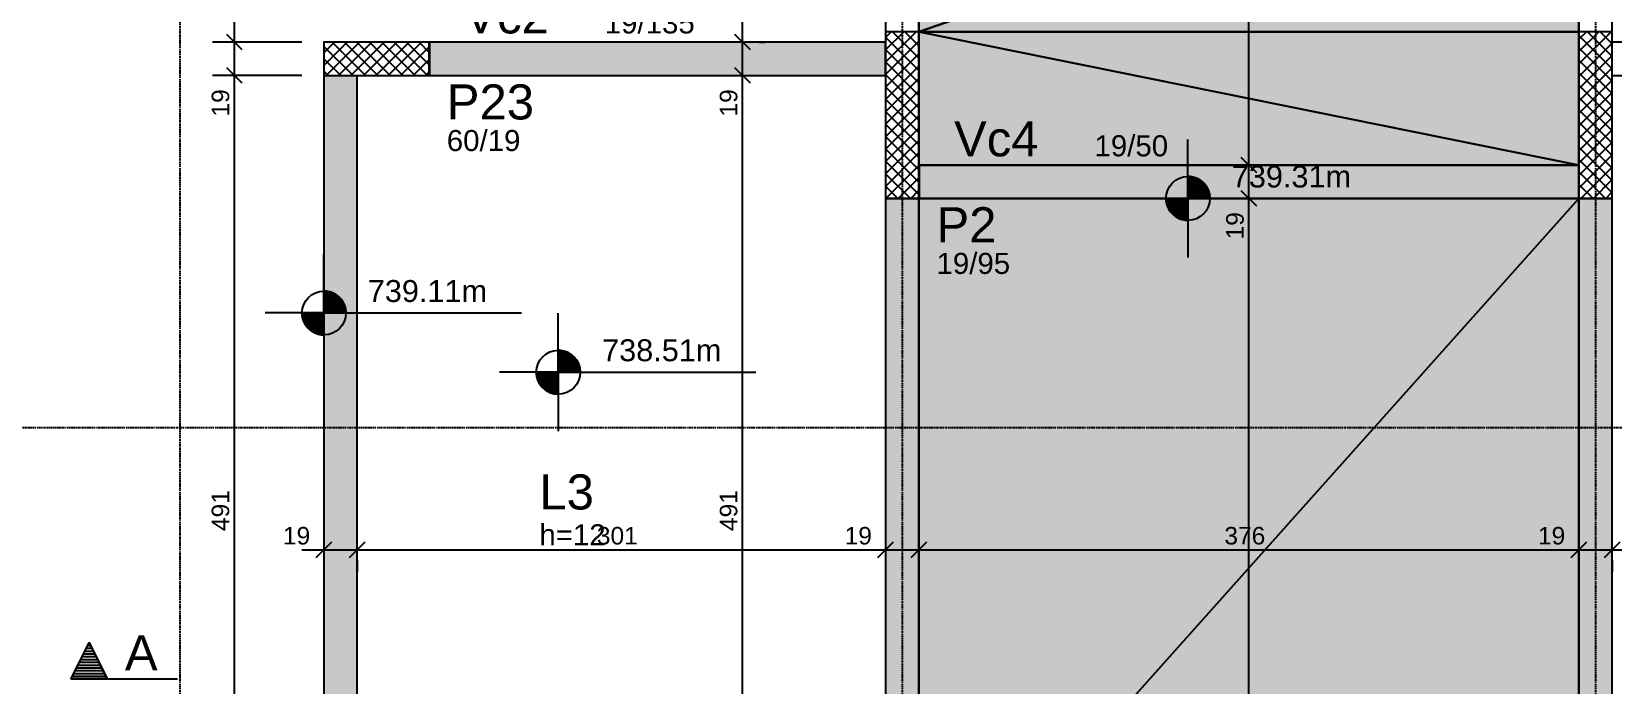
# Model space of a CAD drawing. Extents: x 37185 to 43130, y -8131 to -3926.
# Drawn here: x 37977 to 38878, y -5789 to -5417 of the extents above; entities that cross this region are included whole.
import ezdxf

# ---------------------------------------------------------------- set-up
doc = ezdxf.new("R2010")
doc.units = 0
doc.header["$MEASUREMENT"] = 0
doc.linetypes.add('ESTILO_TQS_0001', pattern=[1, 0.7, -0.3])
doc.linetypes.add('ESTILO_TQS_0004', pattern=[1.12, 0.5, -0.2, 0.01, -0.2, 0.01, -0.2])
for name, color, linetype in [('37', 4, 'CONTINUOUS'), ('40', 240, 'CONTINUOUS'), ('42', 3, 'CONTINUOUS'), ('43', 3, 'CONTINUOUS'), ('44', 3, 'CONTINUOUS'), ('45', 2, 'CONTINUOUS'), ('46', 2, 'CONTINUOUS'), ('47', 2, 'CONTINUOUS'), ('55', 12, 'CONTINUOUS'), ('56', 51, 'CONTINUOUS'), ('57', 71, 'CONTINUOUS'), ('58', 141, 'CONTINUOUS'), ('68', 4, 'CONTINUOUS'), ('70', 160, 'CONTINUOUS'), ('75', 9, 'CONTINUOUS'), ('79', 12, 'CONTINUOUS'), ('82', 252, 'CONTINUOUS')]:
    doc.layers.add(name, color=color, linetype=linetype)
doc.styles.add('TQS_ARIAL', font='arial.ttf')

msp = doc.modelspace()

# ---------------------------------------------------------------- linework, layer by layer
at = {"layer": '37', "linetype": 'Continuous'}
for points in [[(38463.48, -5286.79), (38463.48, -5416.79)], [(38482.48, -5416.79), (38482.48, -5286.79)], [(38858.48, -5286.79), (38858.48, -5416.79)], [(38877.48, -5416.79), (38877.48, -5286.79)], [(38463.48, -5422.79), (38203.48, -5422.79)], [(39137.48, -5422.79), (38877.48, -5422.79)], [(38143.48, -5441.79), (38143.48, -5932.79)], [(38203.48, -5441.79), (38463.48, -5441.79)], [(38877.48, -5441.79), (39137.48, -5441.79)], [(38858.48, -5492.79), (38482.48, -5492.79)], [(38482.48, -5942.29), (38482.48, -5511.79)], [(38482.48, -5511.79), (38858.48, -5511.79)], [(38858.48, -5511.79), (38858.48, -5942.29)]]:
    msp.add_lwpolyline(points, dxfattribs=at)
at = {"layer": '40', "linetype": 'Continuous'}
for p, q in [((38463.48, -5434.18), (38480.87, -5416.79)), ((38463.48, -5427.11), (38473.8, -5416.79)), ((38463.48, -5420.04), (38466.73, -5416.79)), ((38463.48, -5419.9), (38482.48, -5438.9)), ((38467.44, -5416.79), (38482.48, -5431.83)), ((38474.51, -5416.79), (38482.48, -5424.76)), ((38481.58, -5416.79), (38482.48, -5417.68)), ((38858.48, -5435.16), (38876.85, -5416.79)), ((38858.48, -5428.09), (38869.78, -5416.79)), ((38858.48, -5421.02), (38862.71, -5416.79)), ((38858.48, -5418.92), (38877.48, -5437.92)), ((38863.42, -5416.79), (38877.48, -5430.85)), ((38870.49, -5416.79), (38877.48, -5423.78)), ((38143.48, -5435.98), (38156.67, -5422.79)), ((38143.48, -5428.91), (38149.6, -5422.79)), ((38143.48, -5425.17), (38160.1, -5441.79)), ((38144.74, -5441.79), (38163.74, -5422.79)), ((38148.17, -5422.79), (38167.17, -5441.79)), ((38151.81, -5441.79), (38170.81, -5422.79)), ((38155.24, -5422.79), (38174.24, -5441.79)), ((38158.89, -5441.79), (38177.89, -5422.79)), ((38162.31, -5422.79), (38181.31, -5441.79)), ((38165.96, -5441.79), (38184.96, -5422.79)), ((38169.38, -5422.79), (38188.38, -5441.79)), ((38173.03, -5441.79), (38192.03, -5422.79)), ((38176.45, -5422.79), (38195.45, -5441.79)), ((38180.1, -5441.79), (38199.1, -5422.79)), ((38183.52, -5422.79), (38202.52, -5441.79)), ((38187.17, -5441.79), (38203.48, -5425.48)), ((38190.59, -5422.79), (38203.48, -5435.67)), ((38197.66, -5422.79), (38203.48, -5428.6)), ((38463.48, -5441.25), (38482.48, -5422.25)), ((38463.48, -5426.97), (38482.48, -5445.97)), ((38463.48, -5448.32), (38482.48, -5429.32)), ((38858.48, -5442.23), (38877.48, -5423.23)), ((38858.48, -5425.99), (38877.48, -5444.99)), ((38858.48, -5449.3), (38877.48, -5430.3)), ((38143.48, -5432.24), (38153.03, -5441.79)), ((38143.48, -5439.31), (38145.95, -5441.79)), ((38194.24, -5441.79), (38203.48, -5432.55)), ((38463.48, -5434.04), (38482.48, -5453.04)), ((38463.48, -5455.39), (38482.48, -5436.39)), ((38858.48, -5433.06), (38877.48, -5452.06)), ((38858.48, -5456.37), (38877.48, -5437.37)), ((38201.31, -5441.79), (38203.48, -5439.62)), ((38463.48, -5441.11), (38482.48, -5460.11)), ((38463.48, -5462.46), (38482.48, -5443.46)), ((38463.48, -5448.18), (38482.48, -5467.18)), ((38858.48, -5440.13), (38877.48, -5459.13)), ((38858.48, -5463.44), (38877.48, -5444.44)), ((38858.48, -5447.2), (38877.48, -5466.2)), ((38463.48, -5469.53), (38482.48, -5450.53)), ((38463.48, -5455.25), (38482.48, -5474.25)), ((38858.48, -5470.51), (38877.48, -5451.51)), ((38858.48, -5454.27), (38877.48, -5473.27)), ((38463.48, -5476.61), (38482.48, -5457.61)), ((38463.48, -5462.32), (38482.48, -5481.32)), ((38463.48, -5483.68), (38482.48, -5464.68)), ((38858.48, -5477.59), (38877.48, -5458.59)), ((38858.48, -5461.34), (38877.48, -5480.34)), ((38858.48, -5484.66), (38877.48, -5465.66)), ((38463.48, -5469.39), (38482.48, -5488.39)), ((38463.48, -5490.75), (38482.48, -5471.75)), ((38858.48, -5468.41), (38877.48, -5487.41)), ((38858.48, -5491.73), (38877.48, -5472.73)), ((38463.48, -5476.47), (38482.48, -5495.47)), ((38463.48, -5497.82), (38482.48, -5478.82)), ((38463.48, -5483.54), (38482.48, -5502.54)), ((38858.48, -5475.49), (38877.48, -5494.49)), ((38858.48, -5498.8), (38877.48, -5479.8)), ((38858.48, -5482.56), (38877.48, -5501.56)), ((38463.48, -5504.89), (38482.48, -5485.89)), ((38463.48, -5490.61), (38482.48, -5509.61)), ((38463.65, -5511.79), (38482.48, -5492.96)), ((38858.48, -5505.87), (38877.48, -5486.87)), ((38858.48, -5489.63), (38877.48, -5508.63)), ((38463.48, -5497.68), (38477.58, -5511.79)), ((38470.72, -5511.79), (38482.48, -5500.03)), ((38858.48, -5496.7), (38873.56, -5511.79)), ((38859.63, -5511.79), (38877.48, -5493.94)), ((38866.7, -5511.79), (38877.48, -5501.01)), ((38463.48, -5504.75), (38470.51, -5511.79)), ((38477.79, -5511.79), (38482.48, -5507.1)), ((38858.48, -5503.77), (38866.49, -5511.79)), ((38858.48, -5510.84), (38859.42, -5511.79)), ((38873.77, -5511.79), (38877.48, -5508.08))]:
    msp.add_line(p, q, dxfattribs=at)
for points in [[(38463.48, -5511.79), (38482.48, -5511.79), (38482.48, -5416.79), (38463.48, -5416.79), (38463.48, -5511.79)], [(38858.48, -5511.79), (38877.48, -5511.79), (38877.48, -5416.79), (38858.48, -5416.79), (38858.48, -5511.79)], [(38143.48, -5441.79), (38203.48, -5441.79), (38203.48, -5422.79), (38143.48, -5422.79), (38143.48, -5441.79)]]:
    msp.add_lwpolyline(points, dxfattribs=at)
at = {"layer": '55', "linetype": 'Continuous'}
for p, q in [((38635.71, -5511.79), (38635.71, -5478.23)), ((38635.71, -5499.29), (38635.71, -5524.29)), ((38635.71, -5499.89), (38639.54, -5499.89)), ((38635.71, -5500.69), (38641.44, -5500.69)), ((38635.71, -5501.48), (38642.77, -5501.48)), ((38635.71, -5502.27), (38643.82, -5502.27)), ((38635.71, -5503.06), (38644.66, -5503.06)), ((38635.71, -5503.86), (38645.36, -5503.86)), ((38635.71, -5504.65), (38645.97, -5504.65)), ((38635.71, -5505.44), (38646.48, -5505.44)), ((38635.71, -5506.24), (38646.91, -5506.24)), ((38635.71, -5507.03), (38647.27, -5507.03)), ((38635.71, -5507.82), (38647.56, -5507.82)), ((38635.71, -5508.61), (38647.8, -5508.61)), ((38635.71, -5509.41), (38647.98, -5509.41)), ((38635.71, -5510.2), (38648.11, -5510.2)), ((38635.71, -5510.99), (38648.18, -5510.99)), ((38635.71, -5511.79), (38602.15, -5511.79)), ((38623.21, -5511.79), (38648.21, -5511.79)), ((38635.71, -5512.58), (38623.21, -5512.58)), ((38635.71, -5513.37), (38623.31, -5513.37)), ((38635.71, -5514.16), (38623.44, -5514.16)), ((38635.71, -5514.96), (38623.62, -5514.96)), ((38635.71, -5515.75), (38623.85, -5515.75)), ((38635.71, -5516.54), (38624.15, -5516.54)), ((38635.71, -5517.34), (38624.51, -5517.34)), ((38635.71, -5518.13), (38624.94, -5518.13)), ((38635.71, -5518.92), (38625.45, -5518.92)), ((38635.71, -5519.71), (38626.05, -5519.71)), ((38635.71, -5520.51), (38626.75, -5520.51)), ((38635.71, -5511.79), (38748.21, -5511.79)), ((38635.71, -5511.79), (38635.71, -5545.34)), ((38635.71, -5521.3), (38627.6, -5521.3)), ((38635.71, -5522.09), (38628.64, -5522.09)), ((38635.71, -5522.89), (38629.96, -5522.89)), ((38635.71, -5523.68), (38631.86, -5523.68)), ((38143.48, -5577.04), (38143.48, -5543.48)), ((38143.48, -5564.54), (38143.48, -5589.54)), ((38143.48, -5565.14), (38147.31, -5565.14)), ((38143.48, -5565.94), (38149.21, -5565.94)), ((38143.48, -5566.73), (38150.54, -5566.73)), ((38143.48, -5567.52), (38151.58, -5567.52)), ((38143.48, -5568.32), (38152.43, -5568.32)), ((38143.48, -5569.11), (38153.13, -5569.11)), ((38143.48, -5569.9), (38153.74, -5569.9)), ((38143.48, -5570.69), (38154.25, -5570.69)), ((38143.48, -5571.49), (38154.68, -5571.49)), ((38143.48, -5572.28), (38155.04, -5572.28)), ((38143.48, -5573.07), (38155.33, -5573.07)), ((38143.48, -5573.87), (38155.57, -5573.87)), ((38143.48, -5577.04), (38109.92, -5577.04)), ((38130.98, -5577.04), (38155.98, -5577.04)), ((38143.48, -5577.83), (38130.98, -5577.83)), ((38143.48, -5578.62), (38131.08, -5578.62)), ((38143.48, -5579.42), (38131.21, -5579.42)), ((38143.48, -5580.21), (38131.39, -5580.21)), ((38143.48, -5581), (38131.62, -5581)), ((38143.48, -5581.79), (38131.92, -5581.79)), ((38143.48, -5582.59), (38132.28, -5582.59)), ((38143.48, -5583.38), (38132.71, -5583.38)), ((38143.48, -5574.66), (38155.75, -5574.66)), ((38143.48, -5575.45), (38155.88, -5575.45)), ((38143.48, -5576.24), (38155.95, -5576.24)), ((38143.48, -5577.04), (38255.98, -5577.04)), ((38143.48, -5577.04), (38143.48, -5610.6)), ((38276.97, -5610.78), (38276.97, -5577.22)), ((38143.48, -5584.17), (38133.21, -5584.17)), ((38143.48, -5584.97), (38133.81, -5584.97)), ((38143.48, -5585.76), (38134.52, -5585.76)), ((38143.48, -5586.55), (38135.37, -5586.55)), ((38143.48, -5587.34), (38136.4, -5587.34)), ((38143.48, -5588.14), (38137.73, -5588.14)), ((38143.48, -5588.93), (38139.63, -5588.93)), ((38276.97, -5598.28), (38276.97, -5623.28)), ((38276.97, -5598.89), (38280.81, -5598.89)), ((38276.97, -5599.68), (38282.71, -5599.68)), ((38276.97, -5600.47), (38284.04, -5600.47)), ((38276.97, -5601.27), (38285.08, -5601.27)), ((38276.97, -5602.06), (38285.92, -5602.06)), ((38276.97, -5602.85), (38286.63, -5602.85)), ((38276.97, -5603.65), (38287.24, -5603.65)), ((38276.97, -5604.44), (38287.75, -5604.44)), ((38276.97, -5605.23), (38288.18, -5605.23)), ((38276.97, -5606.02), (38288.53, -5606.02)), ((38276.97, -5606.82), (38288.83, -5606.82)), ((38276.97, -5607.61), (38289.07, -5607.61)), ((38276.97, -5608.4), (38289.25, -5608.4)), ((38276.97, -5609.2), (38289.37, -5609.2)), ((38276.97, -5609.99), (38289.45, -5609.99)), ((38276.97, -5610.78), (38243.42, -5610.78)), ((38264.47, -5610.78), (38289.47, -5610.78)), ((38276.97, -5611.57), (38264.47, -5611.57)), ((38276.97, -5612.37), (38264.58, -5612.37)), ((38276.97, -5613.16), (38264.7, -5613.16)), ((38276.97, -5613.95), (38264.88, -5613.95)), ((38276.97, -5614.74), (38265.12, -5614.74)), ((38276.97, -5615.54), (38265.42, -5615.54)), ((38276.97, -5616.33), (38265.77, -5616.33)), ((38276.97, -5617.12), (38266.2, -5617.12)), ((38276.97, -5617.92), (38266.71, -5617.92)), ((38276.97, -5618.71), (38267.31, -5618.71)), ((38276.97, -5619.5), (38268.02, -5619.5)), ((38276.97, -5610.78), (38389.47, -5610.78)), ((38276.97, -5610.78), (38276.97, -5644.34)), ((38276.97, -5620.29), (38268.87, -5620.29)), ((38276.97, -5621.09), (38269.9, -5621.09)), ((38276.97, -5621.88), (38271.23, -5621.88)), ((38276.97, -5622.67), (38273.13, -5622.67))]:
    msp.add_line(p, q, dxfattribs=at)
for centre in [(38635.71, -5511.79), (38143.48, -5577.04), (38276.97, -5610.78)]:
    msp.add_circle(centre, 12.5, dxfattribs=at)
at = {"layer": '56', "linetype": 'Continuous'}
for points in [[(38482.48, -5942.29), (38482.48, -5511.89), (38463.48, -5511.89), (38463.48, -5942.29), (38482.48, -5942.29)], [(38877.48, -5942.29), (38877.48, -5511.89), (38858.48, -5511.89), (38858.48, -5942.29), (38877.48, -5942.29)]]:
    msp.add_lwpolyline(points, dxfattribs=at)
for points in [[(38482.48, -5942.29), (38482.48, -5511.89), (38463.48, -5511.89)], [(38482.48, -5942.29), (38463.48, -5511.89), (38463.48, -5942.29)], [(38877.48, -5942.29), (38877.48, -5511.89), (38858.48, -5511.89)], [(38877.48, -5942.29), (38858.48, -5511.89), (38858.48, -5942.29)]]:
    msp.add_solid(points, dxfattribs=at)
at = {"layer": '57', "linetype": 'Continuous'}
for points in [[(38482.48, -5416.79), (38858.48, -5416.79), (38858.48, -5286.79), (38482.48, -5416.79)], [(38482.48, -5416.79), (38858.48, -5286.79), (38482.48, -5286.79), (38482.48, -5416.79)], [(38482.48, -5416.79), (38482.48, -5492.79), (38858.48, -5492.79), (38482.48, -5416.79)], [(38482.48, -5416.79), (38858.48, -5492.79), (38858.48, -5416.79), (38482.48, -5416.79)], [(38482.58, -5492.79), (38482.58, -5511.79), (38858.38, -5511.79), (38858.38, -5492.79), (38482.58, -5492.79)], [(38858.48, -5511.79), (38482.48, -5932.79), (38858.48, -6166.78), (38858.48, -5511.79)], [(38482.48, -5932.79), (38858.48, -5511.79), (38482.48, -5511.79), (38482.48, -5932.79)], [(38858.48, -5942.29), (38858.48, -5511.79), (38858.48, -6046.78), (38858.48, -5942.29)], [(38858.48, -6046.78), (38858.48, -5511.79), (38858.48, -6166.78), (38858.48, -6046.78)], [(38858.48, -5932.79), (38858.48, -5511.79), (38858.48, -5942.29), (38858.48, -5932.79)]]:
    msp.add_lwpolyline(points, dxfattribs=at)
for points in [[(38482.48, -5416.79), (38858.48, -5416.79), (38858.48, -5286.79)], [(38482.48, -5416.79), (38858.48, -5286.79), (38482.48, -5416.79)], [(38482.48, -5416.79), (38858.48, -5286.79), (38482.48, -5286.79)], [(38482.48, -5416.79), (38482.48, -5286.79), (38482.48, -5416.79)], [(38482.48, -5416.79), (38482.48, -5492.79), (38858.48, -5492.79)], [(38482.48, -5416.79), (38858.48, -5492.79), (38482.48, -5416.79)], [(38482.48, -5416.79), (38858.48, -5492.79), (38858.48, -5416.79)], [(38482.48, -5416.79), (38858.48, -5416.79), (38482.48, -5416.79)], [(38482.58, -5492.79), (38482.58, -5511.79), (38858.38, -5511.79)], [(38482.58, -5492.79), (38858.38, -5511.79), (38858.38, -5492.79)], [(38482.58, -5492.79), (38858.38, -5492.79), (38482.58, -5492.79)], [(38858.48, -5511.79), (38482.48, -5932.79), (38858.48, -6166.78)], [(38482.48, -5932.79), (38858.48, -5511.79), (38482.48, -5511.79)], [(38482.48, -5932.79), (38482.48, -5511.79), (38482.48, -5932.79)], [(38858.48, -5942.29), (38858.48, -5511.79), (38858.48, -6046.78)], [(38858.48, -6046.78), (38858.48, -5511.79), (38858.48, -6166.78)], [(38858.48, -5511.79), (38858.48, -6166.78), (38858.48, -5511.79)], [(38858.48, -5932.79), (38858.48, -5511.79), (38858.48, -5942.29)]]:
    msp.add_solid(points, dxfattribs=at)
at = {"layer": '58', "linetype": 'Continuous'}
for points in [[(38203.58, -5422.79), (38203.58, -5441.79), (38463.38, -5441.79), (38463.38, -5422.79), (38203.58, -5422.79)], [(38143.48, -5932.69), (38162.48, -5932.69), (38162.48, -5441.89), (38143.48, -5441.89), (38143.48, -5932.69)]]:
    msp.add_lwpolyline(points, dxfattribs=at)
for points in [[(38203.58, -5422.79), (38203.58, -5441.79), (38463.38, -5441.79)], [(38203.58, -5422.79), (38463.38, -5441.79), (38463.38, -5422.79)], [(38203.58, -5422.79), (38463.38, -5422.79), (38203.58, -5422.79)], [(38143.48, -5932.69), (38162.48, -5932.69), (38162.48, -5441.89)], [(38143.48, -5932.69), (38162.48, -5441.89), (38143.48, -5441.89)], [(38143.48, -5932.69), (38143.48, -5441.89), (38143.48, -5932.69)]]:
    msp.add_solid(points, dxfattribs=at)
at = {"layer": '68', "linetype": 'ESTILO_TQS_0001'}
for points in [[(38162.48, -5932.79), (38162.48, -5441.79)], [(38463.48, -5511.79), (38463.48, -5932.79)], [(38877.48, -5932.79), (38877.48, -5511.79)]]:
    msp.add_lwpolyline(points, dxfattribs=at)
at = {"layer": '70', "linetype": 'ESTILO_TQS_0004'}
for p, q in [((38061.48, -4973.25), (38061.48, -6372.63)), ((38472.98, -4973.25), (38472.98, -6372.63)), ((38867.98, -4973.25), (38867.98, -6372.63)), ((37670.74, -5642.29), (39419.52, -5642.29))]:
    msp.add_line(p, q, dxfattribs=at)
at = {"layer": '75', "linetype": 'Continuous'}
for p, q in [((38670.48, -5505.29), (38670.48, -5274.29)), ((38092.54, -5454.29), (38092.54, -5410.29)), ((38382.01, -5454.29), (38382.01, -5410.29)), ((38096.96, -5427.2), (38088.12, -5418.37)), ((38386.43, -5427.2), (38377.59, -5418.37)), ((38130.98, -5422.79), (38080.04, -5422.79)), ((38092.54, -5945.29), (38092.54, -5429.29)), ((38143.48, -5422.79), (38143.48, -5422.79)), ((38143.48, -5422.79), (38143.48, -5422.79)), ((38203.48, -5422.79), (38203.48, -5422.79)), ((38203.48, -5422.79), (38203.48, -5422.79)), ((38379.06, -5422.79), (38379.06, -5422.79)), ((38382.01, -5945.29), (38382.01, -5429.29)), ((38391.56, -5422.79), (38394.51, -5422.79)), ((38463.48, -5422.79), (38463.48, -5422.79)), ((38877.48, -5422.79), (38877.48, -5422.79)), ((38096.96, -5446.2), (38088.12, -5437.37)), ((38096.96, -5446.2), (38088.12, -5437.37)), ((38386.43, -5446.2), (38377.59, -5437.37)), ((38386.43, -5446.2), (38377.59, -5437.37)), ((38130.98, -5441.79), (38080.04, -5441.79)), ((38130.98, -5441.79), (38080.04, -5441.79)), ((38143.48, -5441.79), (38143.48, -5441.79)), ((38143.48, -5441.79), (38143.48, -5441.79)), ((38379.06, -5441.79), (38379.06, -5441.79)), ((38379.06, -5441.79), (38379.06, -5441.79)), ((38391.56, -5441.79), (38394.51, -5441.79)), ((38391.56, -5441.79), (38394.51, -5441.79)), ((38670.48, -5524.29), (38670.48, -5480.29)), ((38674.9, -5497.2), (38666.06, -5488.37)), ((38674.9, -5497.2), (38666.06, -5488.37)), ((38670.48, -5492.79), (38670.48, -5492.79)), ((38670.48, -5492.79), (38670.48, -5492.79)), ((38670.48, -6180.29), (38670.48, -5499.29)), ((38674.9, -5516.2), (38666.06, -5507.37)), ((38674.9, -5516.2), (38666.06, -5507.37)), ((38670.48, -5511.79), (38670.48, -5511.79)), ((38670.48, -5511.79), (38670.48, -5511.79)), ((38139.06, -5716.35), (38147.9, -5707.51)), ((38143.48, -5705.61), (38143.48, -5705.61)), ((38158.06, -5716.35), (38166.9, -5707.51)), ((38158.06, -5716.35), (38166.9, -5707.51)), ((38162.48, -5705.61), (38162.48, -5705.61)), ((38162.48, -5705.61), (38162.48, -5705.61)), ((38459.06, -5716.35), (38467.9, -5707.51)), ((38459.06, -5716.35), (38467.9, -5707.51)), ((38463.48, -5705.61), (38463.48, -5705.61)), ((38463.48, -5705.61), (38463.48, -5705.61)), ((38478.06, -5716.35), (38486.9, -5707.51)), ((38478.06, -5716.35), (38486.9, -5707.51)), ((38482.48, -5705.61), (38482.48, -5705.61)), ((38482.48, -5705.61), (38482.48, -5705.61)), ((38854.06, -5716.35), (38862.9, -5707.51)), ((38854.06, -5716.35), (38862.9, -5707.51)), ((38858.48, -5705.61), (38858.48, -5705.61)), ((38858.48, -5705.61), (38858.48, -5705.61)), ((38873.06, -5716.35), (38881.9, -5707.51)), ((38873.06, -5716.35), (38881.9, -5707.51)), ((38877.48, -5705.61), (38877.48, -5705.61)), ((38877.48, -5705.61), (38877.48, -5705.61)), ((38130.98, -5711.93), (38174.98, -5711.93)), ((38143.48, -5718.11), (38143.48, -5724.43)), ((38149.98, -5711.93), (38475.98, -5711.93)), ((38162.48, -5718.11), (38162.48, -5724.43)), ((38162.48, -5718.11), (38162.48, -5724.43)), ((38450.98, -5711.93), (38494.98, -5711.93)), ((38463.48, -5718.11), (38463.48, -5724.43)), ((38463.48, -5718.11), (38463.48, -5724.43)), ((38469.98, -5711.93), (38870.98, -5711.93)), ((38482.48, -5718.11), (38482.48, -5724.43)), ((38482.48, -5718.11), (38482.48, -5724.43)), ((38845.98, -5711.93), (38889.98, -5711.93)), ((38858.48, -5718.11), (38858.48, -5724.43)), ((38858.48, -5718.11), (38858.48, -5724.43)), ((38864.98, -5711.93), (39190.98, -5711.93)), ((38877.48, -5718.11), (38877.48, -5724.43)), ((38877.48, -5718.11), (38877.48, -5724.43)), ((37999.3, -5785.6), (38009.67, -5764.86)), ((37999.44, -5785.51), (38009.67, -5765.05)), ((38006.58, -5771.24), (38012.77, -5771.24)), ((38007.38, -5769.64), (38011.97, -5769.64)), ((38008.18, -5768.05), (38011.17, -5768.05)), ((38008.97, -5766.45), (38010.37, -5766.45)), ((38009.67, -5764.86), (38020, -5785.51)), ((38009.67, -5765.05), (38019.9, -5785.51)), ((38001.79, -5780.81), (38017.55, -5780.81)), ((38002.59, -5779.22), (38016.76, -5779.22)), ((38003.39, -5777.62), (38015.96, -5777.62)), ((38004.19, -5776.02), (38015.16, -5776.02)), ((38004.98, -5774.44), (38014.36, -5774.43)), ((38005.78, -5772.83), (38013.57, -5772.83)), ((38060.1, -5785.6), (37999.3, -5785.6)), ((37999.44, -5785.51), (38060.1, -5785.51)), ((38000.2, -5784), (38019.15, -5784)), ((38001, -5782.41), (38018.35, -5782.41))]:
    msp.add_line(p, q, dxfattribs=at)
at = {"layer": '79', "linetype": 'Continuous'}
for points in [[(38635.71, -5499.29), (38635.71, -5511.79), (38648.21, -5511.79), (38648.2, -5511.33), (38648.15, -5510.54), (38648.04, -5509.75), (38647.88, -5508.93), (38647.68, -5508.19), (38647.4, -5507.37), (38647.07, -5506.57), (38646.69, -5505.81), (38646.22, -5505.01), (38645.64, -5504.19), (38644.94, -5503.35), (38644.35, -5502.75), (38643.55, -5502.05), (38643.01, -5501.64), (38642.43, -5501.24), (38641.72, -5500.83), (38641.02, -5500.47), (38639.93, -5500.02), (38638.95, -5499.71), (38638.15, -5499.53), (38637.19, -5499.37), (38636.41, -5499.3), (38635.71, -5499.29)], [(38635.71, -5524.29), (38635.71, -5511.79), (38623.21, -5511.79), (38623.22, -5512.24), (38623.27, -5513.03), (38623.38, -5513.82), (38623.54, -5514.64), (38623.74, -5515.38), (38624.01, -5516.2), (38624.35, -5517), (38624.73, -5517.76), (38625.2, -5518.56), (38625.78, -5519.38), (38626.48, -5520.22), (38627.07, -5520.82), (38627.86, -5521.52), (38628.41, -5521.93), (38628.99, -5522.33), (38629.7, -5522.74), (38630.4, -5523.1), (38631.48, -5523.55), (38632.47, -5523.86), (38633.26, -5524.04), (38634.23, -5524.2), (38635.01, -5524.27), (38635.71, -5524.29)], [(38143.48, -5564.54), (38143.48, -5577.04), (38155.98, -5577.04), (38155.97, -5576.58), (38155.92, -5575.79), (38155.81, -5575), (38155.65, -5574.18), (38155.45, -5573.45), (38155.17, -5572.62), (38154.84, -5571.82), (38154.46, -5571.06), (38153.98, -5570.26), (38153.41, -5569.44), (38152.71, -5568.61), (38152.11, -5568), (38151.32, -5567.31), (38150.78, -5566.89), (38150.2, -5566.5), (38149.49, -5566.08), (38148.78, -5565.72), (38147.7, -5565.27), (38146.71, -5564.96), (38145.92, -5564.78), (38144.96, -5564.62), (38144.18, -5564.56), (38143.48, -5564.54)], [(38143.48, -5589.54), (38143.48, -5577.04), (38130.98, -5577.04), (38130.99, -5577.49), (38131.04, -5578.28), (38131.14, -5579.07), (38131.31, -5579.89), (38131.5, -5580.63), (38131.78, -5581.45), (38132.12, -5582.25), (38132.5, -5583.01), (38132.97, -5583.81), (38133.55, -5584.63), (38134.25, -5585.47), (38134.84, -5586.07), (38135.63, -5586.77), (38136.17, -5587.18), (38136.76, -5587.58), (38137.46, -5588), (38138.17, -5588.35), (38139.25, -5588.8), (38140.24, -5589.11), (38141.03, -5589.3), (38142, -5589.45), (38142.78, -5589.52), (38143.48, -5589.54)], [(38276.97, -5598.28), (38276.97, -5610.78), (38289.47, -5610.78), (38289.47, -5610.33), (38289.41, -5609.54), (38289.31, -5608.75), (38289.14, -5607.93), (38288.95, -5607.19), (38288.67, -5606.37), (38288.33, -5605.56), (38287.96, -5604.81), (38287.48, -5604.01), (38286.9, -5603.19), (38286.2, -5602.35), (38285.61, -5601.74), (38284.82, -5601.05), (38284.28, -5600.64), (38283.69, -5600.24), (38282.99, -5599.82), (38282.28, -5599.46), (38281.2, -5599.02), (38280.21, -5598.71), (38279.42, -5598.52), (38278.45, -5598.37), (38277.67, -5598.3), (38276.97, -5598.28)], [(38276.97, -5623.28), (38276.97, -5610.78), (38264.47, -5610.78), (38264.48, -5611.24), (38264.54, -5612.02), (38264.64, -5612.81), (38264.8, -5613.64), (38265, -5614.37), (38265.28, -5615.19), (38265.62, -5616), (38265.99, -5616.75), (38266.47, -5617.55), (38267.05, -5618.37), (38267.75, -5619.21), (38268.34, -5619.82), (38269.13, -5620.51), (38269.67, -5620.92), (38270.26, -5621.32), (38270.96, -5621.74), (38271.67, -5622.1), (38272.75, -5622.54), (38273.74, -5622.85), (38274.53, -5623.04), (38275.5, -5623.19), (38276.28, -5623.26), (38276.97, -5623.28)], [(37999.44, -5785.51), (38009.67, -5765.05), (38019.9, -5785.51), (37999.44, -5785.51)]]:
    msp.add_lwpolyline(points, dxfattribs=at)
at = {"layer": '82', "linetype": 'Continuous'}
for p, q in [((38173.48, -5432.29), (38173.48, -5432.29)), ((38472.98, -5464.29), (38472.98, -5464.29)), ((38867.98, -5464.29), (38867.98, -5464.29))]:
    msp.add_line(p, q, dxfattribs=at)

# ---------------------------------------------------------------- texts
at = {"layer": '42', "linetype": 'Continuous', "style": 'TQS_ARIAL'}
for s, p in [('Vc2', (38223.48, -5417.79)), ('Vc4', (38502.48, -5487.79))]:
    msp.add_text(s, height=20, dxfattribs=at).set_placement(p)
at = {"layer": '43', "linetype": 'Continuous', "style": 'TQS_ARIAL'}
for s, p in [('P23', (38213.48, -5466.79)), ('P2', (38492.48, -5536.79))]:
    msp.add_text(s, height=20, dxfattribs=at).set_placement(p)
at = {"layer": '44', "linetype": 'Continuous', "style": 'TQS_ARIAL'}
msp.add_text('L3', height=20, dxfattribs=at).set_placement((38266.23, -5689))
at = {"layer": '45', "linetype": 'Continuous', "style": 'TQS_ARIAL'}
for s, p in [('19/135', (38303.48, -5417.79)), ('19/50', (38582.48, -5487.79))]:
    msp.add_text(s, height=12, dxfattribs=at).set_placement(p)
at = {"layer": '46', "linetype": 'Continuous', "style": 'TQS_ARIAL'}
for s, p in [('60/19', (38213.48, -5484.79)), ('19/95', (38492.48, -5554.79))]:
    msp.add_text(s, height=12, dxfattribs=at).set_placement(p)
at = {"layer": '47', "linetype": 'Continuous', "style": 'TQS_ARIAL'}
msp.add_text('h=12', height=12, dxfattribs=at).set_placement((38266.23, -5709.4))
at = {"layer": '55', "linetype": 'Continuous', "style": 'TQS_ARIAL'}
for s, p in [('739.31m', (38660.71, -5505.54)), ('739.11m', (38168.48, -5570.79)), ('738.51m', (38301.97, -5604.53))]:
    msp.add_text(s, height=12.5, dxfattribs=at).set_placement(p)
at = {"layer": '75', "linetype": 'Continuous', "style": 'TQS_ARIAL'}
for s, p in [('19', (38089.54, -5465.12)), ('19', (38379.01, -5465.12)), ('19', (38667.48, -5535.12)), ('491', (38089.54, -5701.29)), ('491', (38379.01, -5701.29))]:
    msp.add_text(s, height=10, rotation=90, dxfattribs=at).set_placement(p)
for s, height, p in [('19', 10, (38120.14, -5708.93)), ('301', 10, (38298.98, -5708.93)), ('19', 10, (38440.14, -5708.93)), ('376', 10, (38656.48, -5708.93)), ('19', 10, (38835.14, -5708.93)), ('A', 20, (38030.1, -5780.6))]:
    msp.add_text(s, height=height, dxfattribs=at).set_placement(p)

doc.saveas('drawing.dxf')
